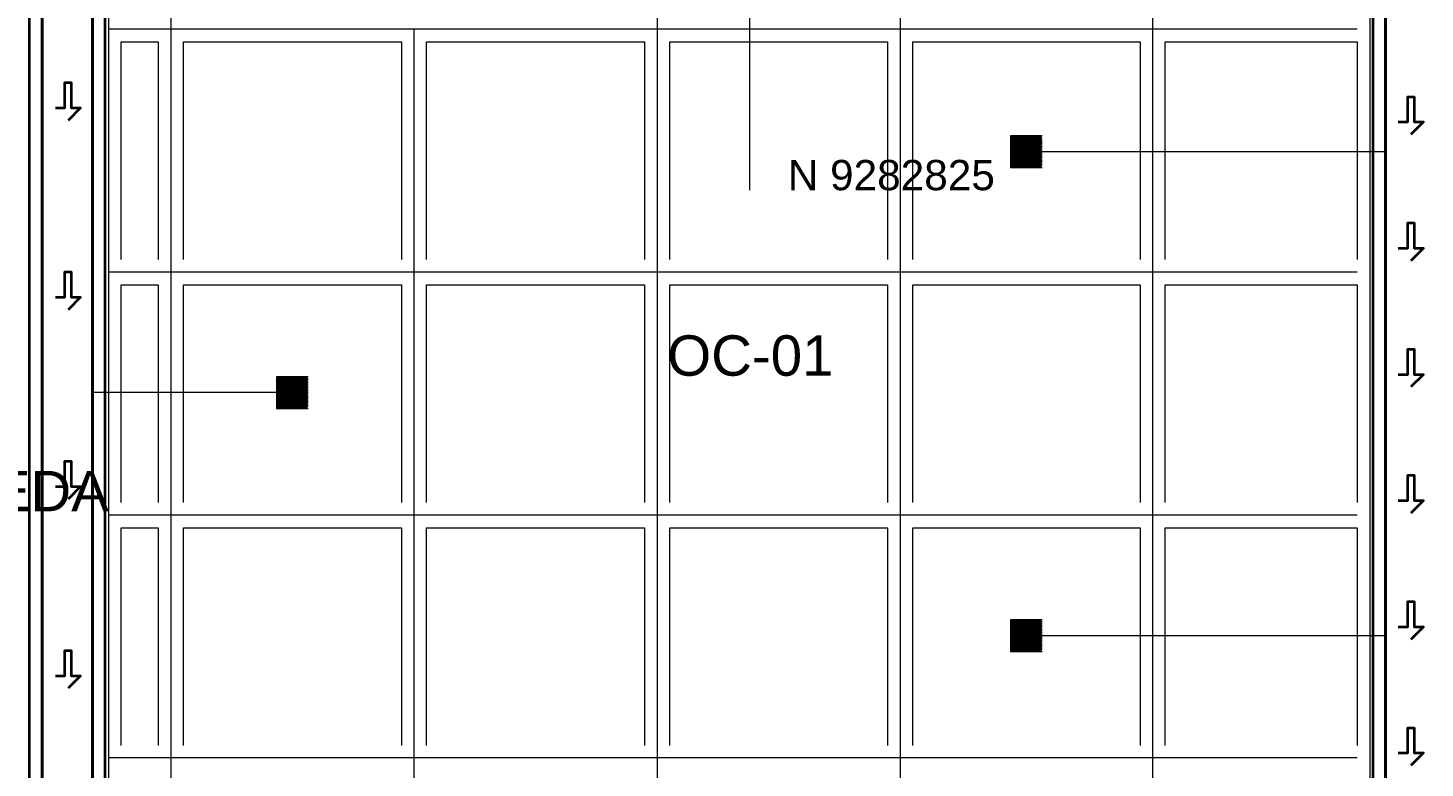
# Model space of a CAD drawing. Header units: metres. Extents: x 349021 to 349543, y 9281040 to 9281959.
# Drawn here: x 349122.8 to 349133.87, y 9281937.07 to 9281942.93 of the extents above; entities that cross this region are included whole.
import ezdxf

# ---------------------------------------------------------------- set-up
doc = ezdxf.new("R2010")
doc.units = ezdxf.units.M
doc.header["$LTSCALE"] = 0.25
for name, color, linetype, lineweight in [('ARQ-BASE', 8, 'CONTINUOUS', 13), ('ARQ-TEXTO', 8, 'CONTINUOUS', 13), ('CUNETA', 3, 'CONTINUOUS', 35), ('GRILLA', 9, 'CONTINUOUS', 13)]:
    doc.layers.add(name, color=color, linetype=linetype, lineweight=lineweight)
doc.styles.get("Standard").update_dxf_attribs({"font": 'arial.ttf'})

msp = doc.modelspace()

# ---------------------------------------------------------------- linework, layer by layer
at = {"layer": 'ARQ-BASE'}
for points in [[(349133.43, 9281955.79), (349133.43, 9281928.845)], [(349123.935, 9281954.068), (349123.935, 9281920.406)], [(349123.44, 9281950.258), (349123.44, 9281928.97)], [(349123.44, 9281949.935), (349123.44, 9281924.749)], [(349122.815, 9281947.47), (349122.815, 9281923.89)], [(349127.785, 9281944.849), (349127.785, 9281942.924)], [(349129.71, 9281944.849), (349129.71, 9281942.924)], [(349131.71, 9281944.849), (349131.71, 9281942.924)], [(349133.33, 9281942.924), (349123.44, 9281942.924)], [(349125.86, 9281942.924), (349125.86, 9281940.999)], [(349127.785, 9281942.924), (349127.785, 9281940.999)], [(349129.71, 9281942.924), (349129.71, 9281940.999)], [(349131.71, 9281942.924), (349131.71, 9281940.999)], [(349123.54, 9281941.099), (349123.54, 9281942.824), (349123.835, 9281942.824), (349123.835, 9281941.099)], [(349124.035, 9281941.099), (349124.035, 9281942.824), (349125.76, 9281942.824), (349125.76, 9281941.099)], [(349125.96, 9281941.099), (349125.96, 9281942.824), (349127.685, 9281942.824), (349127.685, 9281941.099)], [(349127.885, 9281941.099), (349127.885, 9281942.824), (349129.61, 9281942.824), (349129.61, 9281941.099)], [(349129.81, 9281941.099), (349129.81, 9281942.824), (349131.61, 9281942.824), (349131.61, 9281941.099)], [(349131.81, 9281941.099), (349131.81, 9281942.824), (349133.33, 9281942.824), (349133.33, 9281941.099)], [(349130.835, 9281942.079), (349130.585, 9281942.079), (349130.585, 9281941.829), (349130.835, 9281941.829)], [(349130.83, 9281942.074), (349130.59, 9281942.074), (349130.59, 9281941.834), (349130.83, 9281941.834)], [(349130.59, 9281942.067), (349130.83, 9281942.067), (349130.83, 9281942.062), (349130.59, 9281942.062)], [(349130.59, 9281942.057), (349130.83, 9281942.057), (349130.83, 9281942.052), (349130.59, 9281942.052)], [(349130.59, 9281942.047), (349130.83, 9281942.047), (349130.83, 9281942.042), (349130.59, 9281942.042)], [(349130.59, 9281942.037), (349130.83, 9281942.037), (349130.83, 9281942.032), (349130.59, 9281942.032)], [(349130.59, 9281942.027), (349130.83, 9281942.027), (349130.83, 9281942.022), (349130.59, 9281942.022)], [(349130.59, 9281942.017), (349130.83, 9281942.017), (349130.83, 9281942.012), (349130.59, 9281942.012)], [(349130.59, 9281942.007), (349130.83, 9281942.007), (349130.83, 9281942.002), (349130.59, 9281942.002)], [(349130.59, 9281941.997), (349130.83, 9281941.997), (349130.83, 9281941.992), (349130.59, 9281941.992)], [(349130.59, 9281941.987), (349130.83, 9281941.987), (349130.83, 9281941.982), (349130.59, 9281941.982)], [(349130.59, 9281941.977), (349130.83, 9281941.977), (349130.83, 9281941.972), (349130.59, 9281941.972)], [(349130.59, 9281941.967), (349130.83, 9281941.967), (349130.83, 9281941.962), (349130.59, 9281941.962)], [(349130.59, 9281941.957), (349130.83, 9281941.957), (349130.83, 9281941.952), (349130.59, 9281941.952)], [(349130.59, 9281941.947), (349130.83, 9281941.947), (349130.83, 9281941.942), (349130.59, 9281941.942)], [(349130.59, 9281941.937), (349130.83, 9281941.937), (349130.83, 9281941.932), (349130.59, 9281941.932)], [(349130.59, 9281941.927), (349130.83, 9281941.927), (349130.83, 9281941.922), (349130.59, 9281941.922)], [(349130.59, 9281941.917), (349130.83, 9281941.917), (349130.83, 9281941.912), (349130.59, 9281941.912)], [(349130.59, 9281941.907), (349130.83, 9281941.907), (349130.83, 9281941.902), (349130.59, 9281941.902)], [(349130.59, 9281941.897), (349130.83, 9281941.897), (349130.83, 9281941.892), (349130.59, 9281941.892)], [(349130.59, 9281941.887), (349130.83, 9281941.887), (349130.83, 9281941.882), (349130.59, 9281941.882)], [(349130.59, 9281941.877), (349130.83, 9281941.877), (349130.83, 9281941.872), (349130.59, 9281941.872)], [(349130.59, 9281941.867), (349130.83, 9281941.867), (349130.83, 9281941.862), (349130.59, 9281941.862)], [(349130.835, 9281941.954), (349133.555, 9281941.954)], [(349130.59, 9281941.857), (349130.83, 9281941.857), (349130.83, 9281941.852), (349130.59, 9281941.852)], [(349130.59, 9281941.847), (349130.83, 9281941.847), (349130.83, 9281941.842), (349130.59, 9281941.842)], [(349133.33, 9281940.999), (349123.44, 9281940.999)], [(349125.86, 9281940.999), (349125.86, 9281939.074)], [(349127.785, 9281940.999), (349127.785, 9281939.074)], [(349129.71, 9281940.999), (349129.71, 9281939.074)], [(349131.71, 9281940.999), (349131.71, 9281939.074)], [(349123.54, 9281939.174), (349123.54, 9281940.899), (349123.835, 9281940.899), (349123.835, 9281939.174)], [(349124.035, 9281939.174), (349124.035, 9281940.899), (349125.76, 9281940.899), (349125.76, 9281939.174)], [(349125.96, 9281939.174), (349125.96, 9281940.899), (349127.685, 9281940.899), (349127.685, 9281939.174)], [(349127.885, 9281939.174), (349127.885, 9281940.899), (349129.61, 9281940.899), (349129.61, 9281939.174)], [(349129.81, 9281939.174), (349129.81, 9281940.899), (349131.61, 9281940.899), (349131.61, 9281939.174)], [(349131.81, 9281939.174), (349131.81, 9281940.899), (349133.33, 9281940.899), (349133.33, 9281939.174)], [(349125.022, 9281940.169), (349124.772, 9281940.169), (349124.772, 9281939.919), (349125.022, 9281939.919)], [(349125.017, 9281940.164), (349124.777, 9281940.164), (349124.777, 9281939.924), (349125.017, 9281939.924)], [(349124.777, 9281940.157), (349125.017, 9281940.157), (349125.017, 9281940.152), (349124.777, 9281940.152)], [(349124.777, 9281940.147), (349125.017, 9281940.147), (349125.017, 9281940.142), (349124.777, 9281940.142)], [(349124.777, 9281940.137), (349125.017, 9281940.137), (349125.017, 9281940.132), (349124.777, 9281940.132)], [(349124.777, 9281940.127), (349125.017, 9281940.127), (349125.017, 9281940.122), (349124.777, 9281940.122)], [(349124.777, 9281940.117), (349125.017, 9281940.117), (349125.017, 9281940.112), (349124.777, 9281940.112)], [(349124.777, 9281940.107), (349125.017, 9281940.107), (349125.017, 9281940.102), (349124.777, 9281940.102)], [(349124.777, 9281940.097), (349125.017, 9281940.097), (349125.017, 9281940.092), (349124.777, 9281940.092)], [(349124.772, 9281940.044), (349123.315, 9281940.044)], [(349124.777, 9281940.087), (349125.017, 9281940.087), (349125.017, 9281940.082), (349124.777, 9281940.082)], [(349124.777, 9281940.077), (349125.017, 9281940.077), (349125.017, 9281940.072), (349124.777, 9281940.072)], [(349124.777, 9281940.067), (349125.017, 9281940.067), (349125.017, 9281940.062), (349124.777, 9281940.062)], [(349124.777, 9281940.057), (349125.017, 9281940.057), (349125.017, 9281940.052), (349124.777, 9281940.052)], [(349124.777, 9281940.047), (349125.017, 9281940.047), (349125.017, 9281940.042), (349124.777, 9281940.042)], [(349124.777, 9281940.037), (349125.017, 9281940.037), (349125.017, 9281940.032), (349124.777, 9281940.032)], [(349124.777, 9281940.027), (349125.017, 9281940.027), (349125.017, 9281940.022), (349124.777, 9281940.022)], [(349124.777, 9281940.017), (349125.017, 9281940.017), (349125.017, 9281940.012), (349124.777, 9281940.012)], [(349124.777, 9281940.007), (349125.017, 9281940.007), (349125.017, 9281940.002), (349124.777, 9281940.002)], [(349124.777, 9281939.997), (349125.017, 9281939.997), (349125.017, 9281939.992), (349124.777, 9281939.992)], [(349124.777, 9281939.987), (349125.017, 9281939.987), (349125.017, 9281939.982), (349124.777, 9281939.982)], [(349124.777, 9281939.977), (349125.017, 9281939.977), (349125.017, 9281939.972), (349124.777, 9281939.972)], [(349124.777, 9281939.967), (349125.017, 9281939.967), (349125.017, 9281939.962), (349124.777, 9281939.962)], [(349124.777, 9281939.957), (349125.017, 9281939.957), (349125.017, 9281939.952), (349124.777, 9281939.952)], [(349124.777, 9281939.947), (349125.017, 9281939.947), (349125.017, 9281939.942), (349124.777, 9281939.942)], [(349124.777, 9281939.937), (349125.017, 9281939.937), (349125.017, 9281939.932), (349124.777, 9281939.932)], [(349133.33, 9281939.074), (349123.44, 9281939.074)], [(349125.86, 9281939.074), (349125.86, 9281937.149)], [(349127.785, 9281939.074), (349127.785, 9281937.149)], [(349129.71, 9281939.074), (349129.71, 9281937.149)], [(349131.71, 9281939.074), (349131.71, 9281937.149)], [(349123.54, 9281937.249), (349123.54, 9281938.974), (349123.835, 9281938.974), (349123.835, 9281937.249)], [(349124.035, 9281937.249), (349124.035, 9281938.974), (349125.76, 9281938.974), (349125.76, 9281937.249)], [(349125.96, 9281937.249), (349125.96, 9281938.974), (349127.685, 9281938.974), (349127.685, 9281937.249)], [(349127.885, 9281937.249), (349127.885, 9281938.974), (349129.61, 9281938.974), (349129.61, 9281937.249)], [(349129.81, 9281937.249), (349129.81, 9281938.974), (349131.61, 9281938.974), (349131.61, 9281937.249)], [(349131.81, 9281937.249), (349131.81, 9281938.974), (349133.33, 9281938.974), (349133.33, 9281937.249)], [(349130.835, 9281938.244), (349130.585, 9281938.244), (349130.585, 9281937.994), (349130.835, 9281937.994)], [(349130.83, 9281938.239), (349130.59, 9281938.239), (349130.59, 9281937.999), (349130.83, 9281937.999)], [(349130.59, 9281938.232), (349130.83, 9281938.232), (349130.83, 9281938.227), (349130.59, 9281938.227)], [(349130.59, 9281938.222), (349130.83, 9281938.222), (349130.83, 9281938.217), (349130.59, 9281938.217)], [(349130.59, 9281938.212), (349130.83, 9281938.212), (349130.83, 9281938.207), (349130.59, 9281938.207)], [(349130.59, 9281938.202), (349130.83, 9281938.202), (349130.83, 9281938.197), (349130.59, 9281938.197)], [(349130.59, 9281938.192), (349130.83, 9281938.192), (349130.83, 9281938.187), (349130.59, 9281938.187)], [(349130.59, 9281938.182), (349130.83, 9281938.182), (349130.83, 9281938.177), (349130.59, 9281938.177)], [(349130.59, 9281938.172), (349130.83, 9281938.172), (349130.83, 9281938.167), (349130.59, 9281938.167)], [(349130.59, 9281938.162), (349130.83, 9281938.162), (349130.83, 9281938.157), (349130.59, 9281938.157)], [(349130.59, 9281938.152), (349130.83, 9281938.152), (349130.83, 9281938.147), (349130.59, 9281938.147)], [(349130.59, 9281938.142), (349130.83, 9281938.142), (349130.83, 9281938.137), (349130.59, 9281938.137)], [(349130.59, 9281938.132), (349130.83, 9281938.132), (349130.83, 9281938.127), (349130.59, 9281938.127)], [(349130.59, 9281938.122), (349130.83, 9281938.122), (349130.83, 9281938.117), (349130.59, 9281938.117)], [(349130.59, 9281938.112), (349130.83, 9281938.112), (349130.83, 9281938.107), (349130.59, 9281938.107)], [(349130.59, 9281938.102), (349130.83, 9281938.102), (349130.83, 9281938.097), (349130.59, 9281938.097)], [(349130.835, 9281938.119), (349133.555, 9281938.119)], [(349130.59, 9281938.092), (349130.83, 9281938.092), (349130.83, 9281938.087), (349130.59, 9281938.087)], [(349130.59, 9281938.082), (349130.83, 9281938.082), (349130.83, 9281938.077), (349130.59, 9281938.077)], [(349130.59, 9281938.072), (349130.83, 9281938.072), (349130.83, 9281938.067), (349130.59, 9281938.067)], [(349130.59, 9281938.062), (349130.83, 9281938.062), (349130.83, 9281938.057), (349130.59, 9281938.057)], [(349130.59, 9281938.052), (349130.83, 9281938.052), (349130.83, 9281938.047), (349130.59, 9281938.047)], [(349130.59, 9281938.042), (349130.83, 9281938.042), (349130.83, 9281938.037), (349130.59, 9281938.037)], [(349130.59, 9281938.032), (349130.83, 9281938.032), (349130.83, 9281938.027), (349130.59, 9281938.027)], [(349130.59, 9281938.022), (349130.83, 9281938.022), (349130.83, 9281938.017), (349130.59, 9281938.017)], [(349130.59, 9281938.012), (349130.83, 9281938.012), (349130.83, 9281938.007), (349130.59, 9281938.007)], [(349133.33, 9281937.149), (349123.44, 9281937.149)], [(349125.86, 9281937.149), (349125.86, 9281935.224)], [(349127.785, 9281937.149), (349127.785, 9281935.224)], [(349129.71, 9281937.149), (349129.71, 9281935.224)], [(349131.71, 9281937.149), (349131.71, 9281935.224)]]:
    msp.add_lwpolyline(points, dxfattribs=at)
at = {"layer": 'CUNETA'}
for points in [[(349133.455, 9281955.79), (349133.455, 9281931.095)], [(349133.955, 9281955.79), (349133.955, 9281931.095), (349133.555, 9281931.095), (349133.555, 9281955.79)], [(349133.555, 9281955.79), (349133.555, 9281931.601)], [(349122.915, 9281950.041), (349123.315, 9281950.207), (349123.315, 9281931.07)], [(349122.915, 9281931.07), (349122.915, 9281950.041), (349123.315, 9281950.207)], [(349123.315, 9281931.07), (349123.315, 9281950.207)], [(349123.415, 9281931.07), (349123.415, 9281950.248)], [(349122.815, 9281931.07), (349122.815, 9281949.999)], [(349122.915, 9281950.041), (349122.915, 9281931.07)], [(349123.02, 9281942.301), (349123.095, 9281942.301), (349123.095, 9281942.501), (349123.145, 9281942.501), (349123.145, 9281942.301), (349123.22, 9281942.301), (349123.12, 9281942.201)], [(349133.655, 9281942.189), (349133.73, 9281942.189), (349133.73, 9281942.389), (349133.78, 9281942.389), (349133.78, 9281942.189), (349133.855, 9281942.189), (349133.755, 9281942.089)], [(349133.655, 9281941.189), (349133.73, 9281941.189), (349133.73, 9281941.389), (349133.78, 9281941.389), (349133.78, 9281941.189), (349133.855, 9281941.189), (349133.755, 9281941.089)], [(349123.02, 9281940.801), (349123.095, 9281940.801), (349123.095, 9281941.001), (349123.145, 9281941.001), (349123.145, 9281940.801), (349123.22, 9281940.801), (349123.12, 9281940.701)], [(349133.655, 9281940.189), (349133.73, 9281940.189), (349133.73, 9281940.389), (349133.78, 9281940.389), (349133.78, 9281940.189), (349133.855, 9281940.189), (349133.755, 9281940.089)], [(349123.02, 9281939.301), (349123.095, 9281939.301), (349123.095, 9281939.501), (349123.145, 9281939.501), (349123.145, 9281939.301), (349123.22, 9281939.301), (349123.12, 9281939.201)], [(349133.655, 9281939.189), (349133.73, 9281939.189), (349133.73, 9281939.389), (349133.78, 9281939.389), (349133.78, 9281939.189), (349133.855, 9281939.189), (349133.755, 9281939.089)], [(349133.655, 9281938.189), (349133.73, 9281938.189), (349133.73, 9281938.389), (349133.78, 9281938.389), (349133.78, 9281938.189), (349133.855, 9281938.189), (349133.755, 9281938.089)], [(349123.02, 9281937.801), (349123.095, 9281937.801), (349123.095, 9281938.001), (349123.145, 9281938.001), (349123.145, 9281937.801), (349123.22, 9281937.801), (349123.12, 9281937.701)], [(349133.655, 9281937.189), (349133.73, 9281937.189), (349133.73, 9281937.389), (349133.78, 9281937.389), (349133.78, 9281937.189), (349133.855, 9281937.189), (349133.755, 9281937.089)]]:
    msp.add_lwpolyline(points, dxfattribs=at)
at = {"layer": 'GRILLA'}
msp.add_line((349128.52, 9281941.648), (349128.52, 9281944.648), dxfattribs=at)

# ---------------------------------------------------------------- texts
at = {"layer": 'ARQ-TEXTO'}
for s, p in [('OC-01', (349127.866, 9281940.178)), ('VEREDA', (349121.605, 9281939.104))]:
    msp.add_text(s, height=0.32, dxfattribs=at).set_placement(p)
at = {"layer": 'GRILLA'}
msp.add_text('N 9282825', height=0.24, dxfattribs=at).set_placement((349128.82, 9281941.648))

doc.saveas('drawing.dxf')
